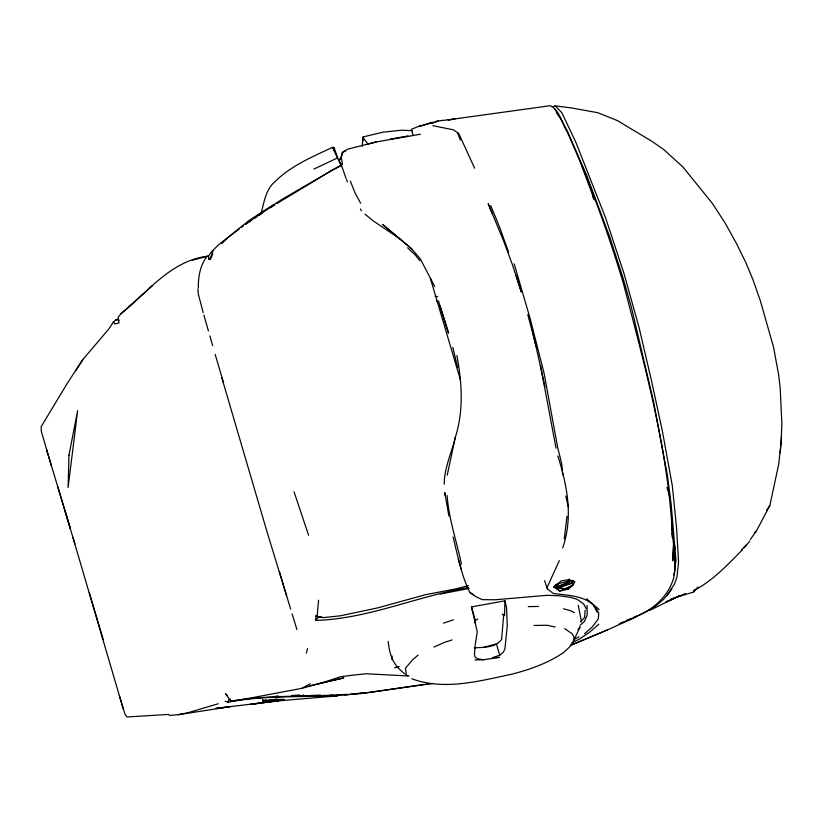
<?xml version="1.0" encoding="UTF-8"?>
<svg xmlns="http://www.w3.org/2000/svg" width="823" height="823" viewBox="0 0 823 823"><rect width="100%" height="100%" fill="white"/><g stroke="black" fill="none" stroke-linecap="round" stroke-linejoin="round"><path stroke-width="1.23" d="M468.678 587.529C417.251 596.089 368.395 618.834 315.867 620.429L315.888 615.954L322.945 617.662L340.249 615.83L377.582 607.909L425.542 594.679L456.374 588.784L468.41 585.626M672.504 537.717C668.76 451.662 645.232 367.665 623.721 284.676C608.382 232.693 589.35 181.76 567.448 132.205C561.842 123.882 559.877 110.292 550.217 105.694L448.062 119.849L454.852 119.14M198.353 287.927C198.127 277.135 200.061 265.798 206.542 256.92M444.245 484.212C444.194 467.896 451.642 452.784 455.345 437.167C463.853 410.656 461.929 382.561 456.919 355.587M504.931 600.811L506.536 607.724L507.266 625.706L504.952 648.575L503.439 652.166L499.736 655.252L492.524 657.567L499.51 657.392L483.348 659.768L477.237 658.657L475.025 656.919L474.47 654.172L475.293 644.491L477.268 631.766L471.476 606.921L504.931 600.811L504.54 615.583L502.462 614.04L503.625 615.645L501.588 639.492C495.302 648.03 483.708 647.228 474.213 647.824M750.247 539.538L756.255 531.298L769.844 505.579L778.774 463.884L781.12 442.239L781.85 423.392L780.173 387.756L778.599 374.516L773.527 347.1L760.359 300.796L752.994 279.758L745.772 262.444L736.215 243.052L725.022 222.879L712.409 203.446L682.997 167.079L663.76 149.57L651.981 141.381L617.281 120.539L597.745 112.71L571.707 107.967L555.206 105.879L553.159 106.62M557.871 455.973C567.386 486.362 573.24 516.926 562.695 548.025M781.511 436.344L780.214 452.825M362.099 146.422L363.21 136.896L383.209 132.143L401.213 130.25L412.488 130.6M585.143 610.121L584.587 617.466L580.596 621.838M333.809 149.992L334.045 147.451L332.399 147.399C312.534 156.761 291.527 165.505 275.582 181.081C266.055 188.796 264.255 201.398 261.282 212.499M318.573 600.152L317.122 616.54L315.888 615.954M362.85 140.61L363.21 136.896M564.3 538.859L566.975 516.299M475.066 623.021L475.406 620.552L471.476 606.921M411.809 678.749C443.823 690.836 479.542 680.991 511.68 674.222C529.827 669.562 547.892 663.276 563.436 652.588C567.963 648.442 574.012 644.162 574.073 637.372L572.242 633.854L564.722 628.628M447.228 475.149L455.345 437.167M420.45 134.231L376.173 141.968L347.707 149.158L342.389 152.337L341.308 157.594L342.461 164.137M306.393 653.102L307.504 648.637M340.146 159.559L342.677 152.348L345.691 150.918M674.51 569.3L676.022 560.936L671.218 504.9L667.319 474.922L653.472 401.213L631.56 307.967L623.042 277.999L609.534 236.376L586.274 174.26L567.119 130.713L560.124 117.638L556.595 112.823M225.132 701.247L228.022 702.173L228.732 699.879L230.358 699.097M342.193 164.425L282.989 198.775L249.204 220.379L218.424 244.904L211.418 251.9L208.342 256.447L208.96 259.255L210.091 259.605L213.003 250.912M673.687 574.907C677.185 564.804 673.193 553.766 674.222 543.314L675.055 549.085M573.003 580.637L574.742 581.954L572.787 585.276L568.467 589.083L559.681 591.068L553.992 587.015L558.652 583.641L568.137 581.172L569.063 579.063M559.331 560.617L547.316 586.964L547.316 588.826L553.282 593.445C569.413 595.749 591.428 595.276 598.722 613.402L598.28 618.917L592.231 626.951L584.587 633.72M573.6 640.87L580.143 626.725L577.993 629.821M210.091 259.605L212.725 254.019M337.471 695.867L262.774 702.194L263.597 700.743L265.685 699.859M556.276 584.176L554.98 586.12L556.698 587.046L558.652 583.641M675.765 597.498L693.45 592.076L695.291 589.453M75.829 370.453L82.712 359.733L109.089 328.634L113.409 321.906L116.043 319.766L118.419 319.077M82.712 359.733L67.321 383.271L41.15 426.695L41.345 431.499L51.489 466.188M639.553 614.863L652.793 608.259L663.194 599.669L666.856 595.615L674.438 584.135L676.918 577.221L678.574 562.16L676.557 527.78L672.298 485.58L662.392 431.231L651.507 380.761L638.967 327.091L623.865 273.102L605.718 218.208L576.038 142.718L561.862 112.751L555.206 105.879M315.867 620.429L317.925 617.487L321.567 616.736M766.47 510.332L769.844 505.579M568.137 581.172L572.602 580.668L572.787 585.276L566.378 588.651L557.264 588.394L553.992 587.015L555.36 585.091M741.616 549.846L746.492 544.682M666.856 595.615L671.846 589.073M152.45 285.684L120.991 313.697L118.183 317.194L118.954 322.955L114.726 324.015L113.409 321.906M744.239 547.779L749.784 541.102M693.45 592.076L697.935 587.005M742.521 549.661C727.553 564.887 712.636 580.894 693.429 590.832M221.757 243.587L228.28 237.384L239.452 228.825M208.96 259.255L211.768 256.622M580.081 625.264L584.484 621.355L587.231 614.987L587.025 605.399M120.991 313.697C148.881 291.332 170.649 260.428 208.775 256.004M598.774 624.235L589.587 632.208L579.608 638.987L571.707 642.876M418.105 655.087L412.549 659.82L405.379 668.276L406.325 673.296M553.992 587.015L561.296 580.843L569.31 579.629L574.742 581.954M262.732 699.745L264.574 701.186L266.014 700.003M694.015 590.451L694.787 589.834M241.489 227.271L243.515 225.718M251.807 220.039L245.552 224.154L262.023 212.252L274.152 204.588L254.029 218.362M262.774 702.194L264.831 700.774M245.552 224.154L251.91 219.813M475.406 620.552L477.803 618.968M253.896 218.661L255.984 217.293M259.111 215.235L262.239 213.178M270.582 207.684L274.748 204.937M276.837 203.559L288.266 196.697M754.722 532.265L756.255 531.298M289.305 196.09L332.543 169.97L341.463 165.588M419.236 126.32L438.268 120.878L454.594 119.17M565.555 582.849L572.602 580.668L571.934 583.137L572.787 585.276L559.681 591.068L554.98 586.12M574.022 639.533L579.053 636.765M227.333 695.363L225.42 693.686L230.821 701.196L239.688 700.064L301.743 688.347L310.261 683.82M650.119 610.162L680.137 595.502L665.838 602.035L685.497 593.496M435.295 122.318L438.268 120.878M420.358 126.145L432.219 122.432L430.059 122.956L433.567 123.049M313.933 169.065L337.677 157.841L334.045 147.451M570.329 645.417L607.261 629.996L636.56 616.725M634.183 617.404C651.919 610.491 668.081 597.189 673.502 578.415C678.142 559.002 671.012 539.24 671.969 519.642M433.855 647.104L444.615 642.31L452.115 639.934M626.807 620.388L631.436 618.382M633.761 617.373L638.391 615.367M619.297 623.824L622.733 622.373M625.027 621.396L629.616 619.462M607.261 629.996L570.452 645.417M620.902 623.052L624.307 621.632M626.581 620.676L633.401 617.836M568.467 589.083L555.731 587.612L572.602 580.668L556.698 587.046M557.264 588.394L571.934 583.137L555.731 587.612M341.236 158.582L338.819 159.415L340.599 164.24L341.586 164.405M671.012 599.093L674.582 597.858M420.738 125.487L411.459 129.314L413.023 135.476M443.432 623.155L453.432 619.791M469.069 588.455L440.264 594.052M230.821 701.196C269.296 694.468 308.574 697.215 347.152 694.283M364.044 692.627C319.139 699.375 272.948 693.398 228.022 702.173M218.188 703.758L187.911 712.759L178.169 714.703L169.116 715.413M291.435 695.558L300.2 696.042L303.666 695.034M394.515 667.792L399.196 666.486M301.743 688.347L321.165 683.1L340.496 676.773L351.452 675.313L366.019 673.77L409.082 676.002M484.408 647.063L496.434 643.925L499.736 655.252M208.404 256.087L192.273 260.202M367.758 144.107L376.173 141.968M340.064 695.013L336.381 695.929L330.507 695.044M318.717 683.707L343.798 677.926L309.489 685.816M390.051 139.19L408.002 135.929M273.277 696.731L278.267 695.888M264.574 701.186L271.806 699.972M274.213 699.571L276.621 699.159M178.169 714.703L229.494 706.813L215.801 708.377L278.431 700.826L250.47 704.426L284.223 699.385L274.964 699.416L263.597 700.743M424.205 684.397L360.793 693.624L352.275 693.717M426.715 684.026L430.491 683.46M432.692 683.471L370.731 692.277L344.744 695.034M299.829 695.024L291.579 695.538M264.111 701.412L280.437 699.869L264.111 701.412L262.64 700.034M563.704 588.846L566.378 588.651M168.622 714.415L127.009 716.977L124.993 714.199L119.356 695.589M300.2 696.042L320.528 695.054M474.943 659.943L483.348 659.768M528.243 606.633L538.489 606.458M533.983 625.449L547.46 625.285L555.093 627.044M435.13 296.311L437.651 296.619M436.283 300.806L438.762 301.259M116.043 319.766L119.088 320.363M432.888 125.682L453.257 129.787L458.75 133.439L474.614 168.201M563.426 608.794L570.36 610.645L574.392 612.641M434.77 286.62L420.224 258.741L411.706 248.875L399.669 238.721L373.447 221.017L364.959 214.155M453.113 536.997C457.701 555.669 461.199 574.958 469.789 592.334L473.657 595.05M469.789 592.334L475.519 596.5L482.165 599.638L495.065 599.772L546.986 595.317L559.156 595.749L570.493 597.313L577.17 599.339L583.641 603.938L586.089 608.485M271.765 700.023L273.648 701.412M407.642 247.846L414.998 254.698L419.781 260.603M399.669 238.721L382.572 224.412L411.706 248.875M586.593 598.763L599.175 609.576M407.817 675.806C394.094 667.052 389.721 657.114 388.219 641.364M362.789 137.246L368.21 144.364M554.897 109.006L562.037 121.043M360.628 203.178L355.258 193.446L350.341 181.142M593.599 605.522L597.21 612.158M332.399 147.399L340.599 164.24M360.464 208.939L361.42 210.914M492.545 214.103L488.183 203.693L503.316 240.223L512.225 264.101L521.329 291.99L516.155 275.787M490.724 205.585L499.396 226.603L508.645 252.25M592.807 196.368L594.196 199.855M346.504 179.568L347.44 181.955M457.516 132.719L460.345 140.105M582.108 166.555L593.877 198.58M294.048 491.815L308.594 535.248M340.928 163.818L346.03 178.375M544.61 580.678L547.316 588.826M438.782 302.041L448.73 333.161M666.959 487.483L669.829 496.711M290.653 609.061L266.889 531.329L221.819 377.778M292.124 613.876L296.938 629.605M440.079 306.135L448.165 332.677M430.388 278.369L460.448 379.969M64.636 509.735L70.325 528.52L46.407 449.132M57.836 486.979L74.883 543.962M286.671 596.027L279.388 571.584M89.306 592.714L103.235 639.553M514.18 263.895L530.166 318.635L544.116 373.426L557.624 447.239L561.8 464.172L562.747 474.778M458.298 559.095L461.158 568.775M72.908 537.44L123.296 709.045M223.496 382.654L215.153 354.301M203.867 315.075L208.435 330.959M209.844 335.856L212.663 345.629M203.209 312.678L198.25 293.893L197.901 288.935M527.821 314.581L536.051 346.174M452.815 347.357L457.619 367.5M565.812 496.012L568.343 506.845M532.224 329.447L545.021 387.005M578.271 605.378L581.45 621.777M540.495 365.546L556.029 448.154M461.415 564.115C456.683 541.246 448.782 519.128 447.136 495.569M448.895 516.042L444.718 492.483L445.274 495.569M672.175 533.273L672.432 537.779M392.005 656.044L392.139 659.717M673.625 543.458L672.792 560.679L673.625 543.458M68.957 455.212L68.093 487.514L77.64 410.636L68.957 455.212"/></g></svg>
